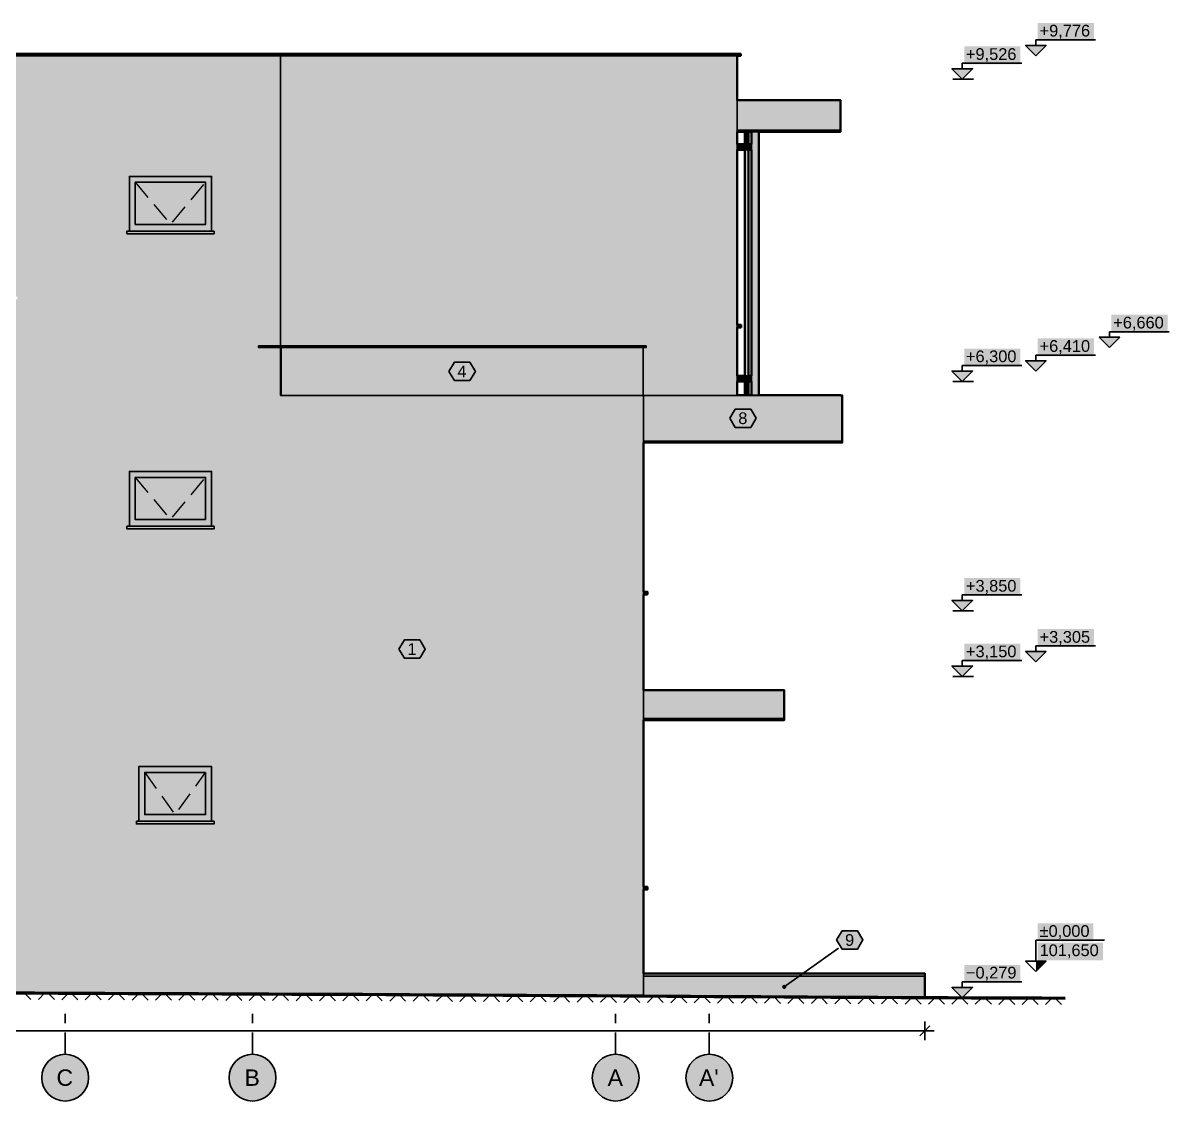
# Model space of a CAD drawing. Header units: metres. Extents: x -12.2 to 14, y -1.4 to 10.1.
# Drawn here: x 1.8 to 14.03, y -1.38 to 10.13 of the extents above; entities that cross this region are included whole.
import ezdxf

# ---------------------------------------------------------------- set-up
doc = ezdxf.new("R2010")
doc.units = ezdxf.units.M
doc.linetypes.add('KRESKOWA', pattern=[5.25, 4.2, -1.05])
doc.linetypes.add('PUNKTOWA', pattern=[10.5, 8.4, -1.05, 0, -1.05])
for name, color, linetype, lineweight in [('A-ELEWACJE', 7, 'Continuous', 35), ('A-KRESKOWANIE', 8, 'Continuous', 18), ('A-MASKA', 7, 'Continuous', 18), ('A-OPISY', 2, 'Continuous', 25), ('A-OSIE', 1, 'PUNKTOWA', 25), ('A-RZEDNE', 1, 'Continuous', 25), ('A-TEREN', 32, 'Continuous', 50), ('A-WYMIARY', 1, 'Continuous', 25)]:
    doc.layers.add(name, color=color, linetype=linetype, lineweight=lineweight)
doc.styles.add('PL_ARIAL', font='arial.ttf')

msp = doc.modelspace()

# ---------------------------------------------------------------- hatches: boundary and pattern name
at = {"layer": 'A-ELEWACJE', "true_color": 0x75787b}
for points in [[(4.577, 9.796), (4.577, 9.776), (-0.698, 9.776), (-0.698, 9.796)], [(4.577, 9.796), (9.463, 9.796), (9.463, 9.776), (4.577, 9.776)], [(3.842, 7.875), (2.913, 7.875), (2.913, 7.904), (3.842, 7.904)], [(9.427, 6.875), (9.427, 6.904), (9.467, 6.904), (9.467, 6.875)], [(8.453, 6.68), (8.453, 6.66), (4.317, 6.66), (4.317, 6.68)], [(3.842, 4.754), (3.842, 4.725), (2.913, 4.725), (2.913, 4.754)], [(8.427, 4.025), (8.427, 4.054), (8.467, 4.054), (8.467, 4.025)], [(3.842, 1.604), (3.842, 1.575), (3.013, 1.575), (3.013, 1.604)], [(8.427, 0.875), (8.427, 0.904), (8.467, 0.904), (8.467, 0.875)]]:
    msp.add_hatch(color=7, dxfattribs=at).paths.add_polyline_path(points)
at = {"layer": 'A-ELEWACJE', "true_color": 0xf5f4f1}
h = msp.add_hatch(color=7, dxfattribs=at)
h.paths.add_polyline_path([(-3.473, 6.15), (-2.272, 6.15), (-0.672, 6.15), (-0.662, 6.15), (-0.662, 6.66), (-0.438, 6.66), (-0.438, 6.68), (-0.662, 6.68), (-0.662, 9.776), (0.028, 9.776), (1.728, 9.776), (2.927, 9.776), (3.828, 9.776), (4.553, 9.776), (4.553, 6.68), (4.317, 6.68), (4.317, 6.66), (4.553, 6.66), (4.553, 6.15), (8.427, 6.15), (8.427, 3), (8.427, -0.26), (8.177, -0.259), (7.927, -0.257), (7.677, -0.256), (7.427, -0.254), (7.177, -0.253), (6.927, -0.251), (6.677, -0.25), (6.427, -0.248), (6.177, -0.247), (5.927, -0.245), (5.677, -0.244), (5.427, -0.243), (5.177, -0.242), (4.927, -0.241), (4.677, -0.24), (4.427, -0.239), (4.177, -0.238), (3.927, -0.237), (3.677, -0.236), (3.427, -0.235), (3.177, -0.234), (2.927, -0.233), (2.677, -0.232), (2.427, -0.231), (2.177, -0.23), (1.927, -0.229), (1.677, -0.228), (1.427, -0.227), (1.177, -0.226), (0.927, -0.225), (0.677, -0.224), (0.427, -0.223), (0.177, -0.222), (-0.072, -0.221), (-0.323, -0.22), (-0.573, -0.219), (-0.823, -0.218), (-1.073, -0.217), (-1.272, -0.216), (-1.272, -0.05), (-1.272, -0.02), (-3.572, -0.02), (-3.572, 2.735), (-1.272, 2.735), (-1.272, 2.75), (-1.272, 3), (-1.272, 3.002), (-3.572, 3.002), (-3.572, 3.85), (-3.547, 3.85), (-3.547, 3.87), (-4.103, 3.87), (-4.162, 3.87), (-4.162, 6.15)])
h.paths.add_polyline_path([(3.816, 5.338), (2.939, 5.338), (2.939, 4.754), (2.913, 4.754), (2.913, 4.725), (3.842, 4.725), (3.842, 4.754), (3.816, 4.754)], flags=0)
h.paths.add_polyline_path([(3.816, 2.188), (3.039, 2.188), (3.039, 1.604), (3.013, 1.604), (3.013, 1.575), (3.842, 1.575), (3.842, 1.604), (3.816, 1.604)], flags=0)
h.paths.add_polyline_path([(-3.461, 5.338), (-3.461, 4.754), (-3.487, 4.754), (-3.487, 4.725), (-2.257, 4.725), (-2.257, 4.754), (-2.284, 4.754), (-2.284, 5.338)], flags=0)
h.paths.add_polyline_path([(-1.935, 2.388), (-3.01, 2.388), (-3.01, 0), (-1.935, 0)], flags=0)
h.paths.add_polyline_path([(-3.461, 2.388), (-3.461, 0), (-3.135, 0), (-3.135, 2.388)], flags=0)
h.paths.add_polyline_path([(3.816, 8.488), (2.939, 8.488), (2.939, 7.904), (2.913, 7.904), (2.913, 7.875), (3.842, 7.875), (3.842, 7.904), (3.816, 7.904)], flags=0)
h.paths.add_polyline_path([(0.04, 8.688), (0.04, 7.204), (0.013, 7.204), (0.013, 7.175), (1.742, 7.175), (1.742, 7.204), (1.716, 7.204), (1.716, 8.688)], flags=0)
for points in [[(4.577, 9.776), (9.427, 9.776), (9.427, 9.302), (9.427, 9.3), (9.427, 6.152), (9.427, 6.15), (8.427, 6.15), (8.422, 6.15), (8.422, 6.66), (8.453, 6.66), (8.453, 6.68), (7.907, 6.68), (7.897, 6.68), (7.772, 6.68), (4.553, 6.68), (4.553, 9.776)], [(9.447, 8.965), (9.427, 8.965), (9.427, 8.98), (9.447, 8.98)], [(9.447, 8.965), (9.447, 8.98), (10.527, 8.98), (10.527, 8.965)], [(8.447, 5.662), (8.447, 5.647), (8.427, 5.647), (8.427, 5.662)], [(8.447, 5.647), (8.447, 5.662), (10.547, 5.662), (10.547, 5.647)], [(8.447, 2.7), (8.447, 2.685), (8.427, 2.685), (8.427, 2.7)], [(9.927, 2.685), (8.447, 2.685), (8.447, 2.7), (9.927, 2.7)]]:
    msp.add_hatch(color=7, dxfattribs=at).paths.add_polyline_path(points)
at = {"layer": 'A-ELEWACJE', "true_color": 0x797d80}
for points in [[(10.527, 9.302), (10.527, 9.3), (9.427, 9.3), (9.427, 9.302)], [(10.527, 6.152), (10.527, 6.15), (9.427, 6.15), (9.427, 6.152)], [(8.427, 3), (8.427, 3.002), (9.927, 3.002), (9.927, 3)]]:
    msp.add_hatch(color=7, dxfattribs=at).paths.add_polyline_path(points)
at = {"layer": 'A-ELEWACJE', "true_color": 0xbab7af}
for points in [[(10.527, 9.3), (10.527, 8.98), (9.447, 8.98), (9.427, 8.98), (9.427, 9.3)], [(8.427, 3), (9.927, 3), (9.927, 2.7), (8.447, 2.7), (8.427, 2.7)]]:
    msp.add_hatch(color=7, dxfattribs=at).paths.add_polyline_path(points)
at = {"layer": 'A-ELEWACJE', "true_color": 0xa37650}
for points in [[(9.547, 8.83), (9.537, 8.83), (9.508, 8.83), (9.508, 8.965), (9.547, 8.965)], [(9.578, 6.3), (9.578, 6.36), (9.578, 8.77), (9.578, 8.83), (9.578, 8.965), (9.658, 8.965), (9.658, 6.152), (9.578, 6.152)], [(9.547, 6.36), (9.537, 6.36), (9.508, 6.36), (9.508, 8.77), (9.537, 8.77), (9.547, 8.77)], [(9.547, 6.152), (9.508, 6.152), (9.508, 6.3), (9.537, 6.3), (9.547, 6.3)]]:
    msp.add_hatch(color=7, dxfattribs=at).paths.add_polyline_path(points)
at = {"layer": 'A-ELEWACJE', "true_color": 0x6b6e70}
for points in [[(9.537, 8.83), (9.537, 8.77), (9.427, 8.77), (9.427, 8.83)], [(9.578, 8.83), (9.578, 8.77), (9.537, 8.77), (9.537, 8.83)], [(9.537, 6.36), (9.537, 6.3), (9.427, 6.3), (9.427, 6.36)], [(9.578, 6.36), (9.578, 6.3), (9.537, 6.3), (9.537, 6.36)]]:
    msp.add_hatch(color=7, dxfattribs=at).paths.add_polyline_path(points)
at = {"layer": 'A-ELEWACJE', "true_color": 0x6a6d70}
h = msp.add_hatch(color=7, dxfattribs=at)
h.paths.add_polyline_path([(2.939, 7.904), (2.939, 8.488), (3.816, 8.488), (3.816, 7.904)])
h.paths.add_polyline_path([(3.002, 7.975), (3.752, 7.975), (3.752, 8.425), (3.002, 8.425)], flags=0)
at = {"layer": 'A-ELEWACJE', "true_color": 0xa9c3cd}
for points in [[(3.752, 7.975), (3.002, 7.975), (3.002, 8.425), (3.752, 8.425)], [(3.752, 4.825), (3.002, 4.825), (3.002, 5.275), (3.752, 5.275)], [(3.752, 1.675), (3.103, 1.675), (3.103, 2.125), (3.752, 2.125)]]:
    msp.add_hatch(color=7, dxfattribs=at).paths.add_polyline_path(points)
at = {"layer": 'A-ELEWACJE', "true_color": 0xbebbb4}
msp.add_hatch(color=7, dxfattribs=at).paths.add_polyline_path([(4.553, 6.66), (4.558, 6.66), (4.558, 6.15), (4.553, 6.15)])
at = {"layer": 'A-ELEWACJE', "true_color": 0x979a9e}
msp.add_hatch(color=7, dxfattribs=at).paths.add_polyline_path([(4.558, 6.15), (4.558, 6.66), (8.415, 6.66), (8.422, 6.66), (8.422, 6.15), (8.415, 6.15)])
at = {"layer": 'A-ELEWACJE', "true_color": 0x7e8183}
msp.add_hatch(color=7, dxfattribs=at).paths.add_polyline_path([(8.427, 5.662), (8.427, 5.93), (8.427, 6.15), (10.547, 6.15), (10.547, 5.662)])
at = {"layer": 'A-ELEWACJE', "true_color": 0x6a6d70}
h = msp.add_hatch(color=7, dxfattribs=at)
h.paths.add_polyline_path([(2.939, 5.338), (3.816, 5.338), (3.816, 4.754), (2.939, 4.754)])
h.paths.add_polyline_path([(3.752, 5.275), (3.002, 5.275), (3.002, 4.825), (3.752, 4.825)], flags=0)
h = msp.add_hatch(color=7, dxfattribs=at)
h.paths.add_polyline_path([(3.816, 2.188), (3.816, 1.604), (3.039, 1.604), (3.039, 2.188)])
h.paths.add_polyline_path([(3.103, 2.125), (3.103, 1.675), (3.752, 1.675), (3.752, 2.125)], flags=0)
at = {"layer": 'A-ELEWACJE', "true_color": 0x786555}
msp.add_hatch(color=7, dxfattribs=at).paths.add_polyline_path([(8.427, -0.05), (8.427, -0.02), (11.427, -0.02), (11.427, -0.05)])
at = {"layer": 'A-ELEWACJE', "true_color": 0x969087}
msp.add_hatch(color=7, dxfattribs=at).paths.add_polyline_path([(8.427, -0.05), (11.427, -0.05), (11.427, -0.277), (11.177, -0.276), (10.927, -0.275), (10.677, -0.274), (10.427, -0.272), (10.177, -0.271), (9.927, -0.269), (9.677, -0.268), (9.427, -0.266), (9.177, -0.265), (8.927, -0.263), (8.677, -0.262), (8.427, -0.26)])
at = {"layer": 'A-MASKA', "true_color": 0xffffff}
for points in [[(12.633, 9.934), (13.234, 9.934), (13.234, 10.126), (12.633, 10.126)], [(11.848, 9.684), (12.448, 9.684), (12.448, 9.876), (11.848, 9.876)], [(13.419, 6.817), (14.02, 6.817), (14.02, 7.01), (13.419, 7.01)], [(12.633, 6.567), (13.234, 6.567), (13.234, 6.76), (12.633, 6.76)], [(11.848, 6.457), (12.448, 6.457), (12.448, 6.65), (11.848, 6.65)], [(11.848, 4.007), (12.448, 4.007), (12.448, 4.2), (11.848, 4.2)], [(12.633, 3.463), (13.234, 3.463), (13.234, 3.655), (12.633, 3.655)], [(11.848, 3.308), (12.448, 3.308), (12.448, 3.5), (11.848, 3.5)], [(12.633, 0.323), (13.228, 0.323), (13.228, 0.515), (12.633, 0.515)], [(12.633, 0.118), (13.33, 0.118), (13.33, 0.31), (12.633, 0.31)], [(11.848, -0.122), (12.448, -0.122), (12.448, 0.071), (11.848, 0.071)]]:
    msp.add_hatch(color=7, dxfattribs=at).paths.add_polyline_path(points)
at = {"layer": 'A-OPISY', "true_color": 0xffffff}
for points in [[(6.349, 6.405), (6.408, 6.503), (6.572, 6.503), (6.631, 6.405), (6.572, 6.308), (6.408, 6.308)], [(9.347, 5.906), (9.405, 6.004), (9.57, 6.004), (9.628, 5.906), (9.57, 5.809), (9.405, 5.809)], [(5.816, 3.442), (5.874, 3.54), (6.038, 3.54), (6.097, 3.442), (6.038, 3.345), (5.874, 3.345)], [(10.487, 0.337), (10.545, 0.434), (10.71, 0.434), (10.768, 0.337), (10.71, 0.239), (10.545, 0.239)]]:
    msp.add_hatch(color=7, dxfattribs=at).paths.add_polyline_path(points)
at = {"layer": 'A-OPISY', "true_color": 0x000000}
msp.add_hatch(color=7, dxfattribs=at).paths.add_polyline_path([(9.95, -0.163), (9.949, -0.158), (9.947, -0.152), (9.943, -0.147), (9.939, -0.144), (9.933, -0.142), (9.927, -0.141), (9.922, -0.142), (9.916, -0.144), (9.912, -0.147), (9.908, -0.152), (9.906, -0.158), (9.905, -0.163), (9.906, -0.169), (9.908, -0.175), (9.912, -0.179), (9.916, -0.183), (9.922, -0.185), (9.927, -0.186), (9.933, -0.185), (9.939, -0.183), (9.943, -0.179), (9.947, -0.175), (9.949, -0.169)])
at = {"layer": 'A-OSIE', "true_color": 0xffffff}
for points in [[(2.503, -1.133), (2.5, -1.1), (2.494, -1.068), (2.483, -1.037), (2.469, -1.008), (2.451, -0.981), (2.429, -0.956), (2.405, -0.934), (2.378, -0.916), (2.348, -0.902), (2.317, -0.891), (2.285, -0.885), (2.253, -0.883), (2.22, -0.885), (2.188, -0.891), (2.157, -0.902), (2.128, -0.916), (2.1, -0.934), (2.076, -0.956), (2.054, -0.981), (2.036, -1.008), (2.022, -1.037), (2.011, -1.068), (2.005, -1.1), (2.003, -1.133), (2.005, -1.165), (2.011, -1.197), (2.022, -1.228), (2.036, -1.258), (2.054, -1.285), (2.076, -1.31), (2.1, -1.331), (2.128, -1.349), (2.157, -1.364), (2.188, -1.374), (2.22, -1.381), (2.253, -1.383), (2.285, -1.381), (2.317, -1.374), (2.348, -1.364), (2.378, -1.349), (2.405, -1.331), (2.429, -1.31), (2.451, -1.285), (2.469, -1.258), (2.483, -1.228), (2.494, -1.197), (2.5, -1.165)], [(4.503, -1.133), (4.5, -1.1), (4.494, -1.068), (4.483, -1.037), (4.469, -1.008), (4.451, -0.981), (4.429, -0.956), (4.405, -0.934), (4.378, -0.916), (4.348, -0.902), (4.317, -0.891), (4.285, -0.885), (4.253, -0.883), (4.22, -0.885), (4.188, -0.891), (4.157, -0.902), (4.128, -0.916), (4.1, -0.934), (4.076, -0.956), (4.054, -0.981), (4.036, -1.008), (4.022, -1.037), (4.011, -1.068), (4.005, -1.1), (4.003, -1.133), (4.005, -1.165), (4.011, -1.197), (4.022, -1.228), (4.036, -1.258), (4.054, -1.285), (4.076, -1.31), (4.1, -1.331), (4.128, -1.349), (4.157, -1.364), (4.188, -1.374), (4.22, -1.381), (4.253, -1.383), (4.285, -1.381), (4.317, -1.374), (4.348, -1.364), (4.378, -1.349), (4.405, -1.331), (4.429, -1.31), (4.451, -1.285), (4.469, -1.258), (4.483, -1.228), (4.494, -1.197), (4.5, -1.165)], [(8.378, -1.133), (8.375, -1.1), (8.369, -1.068), (8.358, -1.037), (8.344, -1.008), (8.326, -0.981), (8.304, -0.956), (8.28, -0.934), (8.253, -0.916), (8.223, -0.902), (8.192, -0.891), (8.16, -0.885), (8.128, -0.883), (8.095, -0.885), (8.063, -0.891), (8.032, -0.902), (8.003, -0.916), (7.975, -0.934), (7.951, -0.956), (7.929, -0.981), (7.911, -1.008), (7.897, -1.037), (7.886, -1.068), (7.88, -1.1), (7.878, -1.133), (7.88, -1.165), (7.886, -1.197), (7.897, -1.228), (7.911, -1.258), (7.929, -1.285), (7.951, -1.31), (7.975, -1.331), (8.003, -1.349), (8.032, -1.364), (8.063, -1.374), (8.095, -1.381), (8.128, -1.383), (8.16, -1.381), (8.192, -1.374), (8.223, -1.364), (8.253, -1.349), (8.28, -1.331), (8.304, -1.31), (8.326, -1.285), (8.344, -1.258), (8.358, -1.228), (8.369, -1.197), (8.375, -1.165)], [(9.378, -1.133), (9.375, -1.1), (9.369, -1.068), (9.358, -1.037), (9.344, -1.008), (9.326, -0.981), (9.304, -0.956), (9.28, -0.934), (9.253, -0.916), (9.223, -0.902), (9.192, -0.891), (9.16, -0.885), (9.128, -0.883), (9.095, -0.885), (9.063, -0.891), (9.032, -0.902), (9.003, -0.916), (8.975, -0.934), (8.951, -0.956), (8.929, -0.981), (8.911, -1.008), (8.897, -1.037), (8.886, -1.068), (8.88, -1.1), (8.878, -1.133), (8.88, -1.165), (8.886, -1.197), (8.897, -1.228), (8.911, -1.258), (8.929, -1.285), (8.951, -1.31), (8.975, -1.331), (9.003, -1.349), (9.032, -1.364), (9.063, -1.374), (9.095, -1.381), (9.128, -1.383), (9.16, -1.381), (9.192, -1.374), (9.223, -1.364), (9.253, -1.349), (9.28, -1.331), (9.304, -1.31), (9.326, -1.285), (9.344, -1.258), (9.358, -1.228), (9.369, -1.197), (9.375, -1.165)]]:
    msp.add_hatch(color=7, dxfattribs=at).paths.add_polyline_path(points)
at = {"layer": 'A-RZEDNE', "true_color": 0x000000}
for points in [[(12.613, 9.776), (12.723, 9.886), (12.503, 9.886)], [(11.828, 9.526), (11.938, 9.636), (11.718, 9.636)], [(13.399, 6.66), (13.509, 6.77), (13.289, 6.77)], [(12.613, 6.41), (12.723, 6.52), (12.503, 6.52)], [(11.828, 6.3), (11.938, 6.41), (11.718, 6.41)], [(11.828, 3.85), (11.938, 3.96), (11.718, 3.96)], [(12.613, 3.305), (12.723, 3.415), (12.503, 3.415)], [(11.828, 3.15), (11.938, 3.26), (11.718, 3.26)], [(12.613, 0), (12.723, 0.11), (12.613, 0.11)], [(11.828, -0.279), (11.938, -0.169), (11.718, -0.169)]]:
    msp.add_hatch(color=7, dxfattribs=at).paths.add_polyline_path(points)

# ---------------------------------------------------------------- linework, layer by layer
at = {"layer": 'A-ELEWACJE', "lineweight": 35, "ltscale": 0.05}
for points in [[(-0.698, 9.796), (4.577, 9.796), (4.577, 9.776), (-0.698, 9.776), (-0.698, 9.796)], [(4.578, 9.796), (9.463, 9.796), (9.463, 9.776), (4.578, 9.776)], [(4.553, 9.776), (4.553, 6.68)], [(9.427, 9.776), (9.427, 9.302)], [(9.427, 9.302), (10.527, 9.302), (10.527, 9.3), (9.427, 9.3), (9.427, 9.302)], [(9.427, 9.3), (9.427, 6.152)], [(10.527, 9.3), (10.527, 8.98)], [(9.447, 8.98), (9.428, 8.98)], [(9.447, 8.965), (9.428, 8.965)], [(10.527, 8.965), (9.447, 8.965), (9.447, 8.98), (10.527, 8.98), (10.527, 8.965)], [(9.508, 8.83), (9.508, 8.965)], [(9.547, 8.965), (9.547, 8.83)], [(9.578, 8.83), (9.578, 8.965)], [(9.658, 8.965), (9.658, 6.152)], [(9.428, 8.83), (9.537, 8.83)], [(9.537, 8.83), (9.578, 8.83), (9.578, 8.77), (9.537, 8.77), (9.537, 8.83)], [(9.537, 8.77), (9.428, 8.77)], [(9.508, 6.36), (9.508, 8.77)], [(9.547, 8.77), (9.547, 6.36)], [(9.578, 6.36), (9.578, 8.77)], [(3.816, 7.904), (3.816, 8.488), (2.939, 8.488), (2.939, 7.904)], [(3.002, 8.425), (3.002, 7.975), (3.752, 7.975), (3.752, 8.425), (3.002, 8.425)], [(3.842, 7.904), (3.842, 7.875), (2.913, 7.875), (2.913, 7.904), (3.842, 7.904)], [(9.428, 6.904), (9.467, 6.904), (9.467, 6.875), (9.428, 6.875)], [(4.317, 6.68), (8.453, 6.68), (8.453, 6.66), (4.317, 6.66), (4.317, 6.68)], [(4.553, 6.66), (4.553, 6.15), (8.427, 6.15), (8.427, 3), (8.427, -0.26)], [(4.558, 6.15), (4.558, 6.66)], [(8.422, 6.66), (8.422, 6.15)], [(9.428, 6.36), (9.537, 6.36)], [(9.537, 6.3), (9.428, 6.3)], [(9.508, 6.152), (9.508, 6.3)], [(9.537, 6.36), (9.578, 6.36), (9.578, 6.3), (9.537, 6.3), (9.537, 6.36)], [(9.547, 6.3), (9.547, 6.152)], [(9.578, 6.152), (9.578, 6.3)], [(8.428, 6.15), (10.547, 6.15), (10.547, 5.662), (8.428, 5.662)], [(9.427, 6.152), (10.527, 6.152), (10.527, 6.15)], [(8.447, 5.647), (8.428, 5.647)], [(10.547, 5.662), (10.547, 5.647), (8.447, 5.647), (8.447, 5.662)], [(3.816, 4.754), (3.816, 5.338), (2.939, 5.338), (2.939, 4.754)], [(3.752, 4.825), (3.752, 5.275), (3.002, 5.275), (3.002, 4.825), (3.752, 4.825)], [(2.913, 4.754), (3.842, 4.754), (3.842, 4.725), (2.913, 4.725), (2.913, 4.754)], [(8.428, 4.054), (8.467, 4.054), (8.467, 4.025), (8.428, 4.025)], [(8.428, 3.002), (9.927, 3.002), (9.927, 3), (8.428, 3)], [(9.927, 3), (9.927, 2.7)], [(8.447, 2.7), (8.428, 2.7)], [(9.927, 2.685), (8.447, 2.685), (8.447, 2.7), (9.927, 2.7), (9.927, 2.685)], [(8.447, 2.685), (8.428, 2.685)], [(3.816, 1.604), (3.816, 2.188), (3.039, 2.188), (3.039, 1.604)], [(3.752, 2.125), (3.103, 2.125), (3.103, 1.675), (3.752, 1.675), (3.752, 2.125)], [(3.013, 1.604), (3.842, 1.604), (3.842, 1.575), (3.013, 1.575), (3.013, 1.604)], [(8.428, 0.904), (8.467, 0.904), (8.467, 0.875), (8.428, 0.875)], [(8.428, -0.02), (11.427, -0.02), (11.427, -0.05), (8.428, -0.05)], [(11.427, -0.05), (11.427, -0.276)]]:
    msp.add_lwpolyline(points, dxfattribs=at)
at = {"layer": 'A-ELEWACJE', "lineweight": 50, "ltscale": 0.05}
for points in [[(-0.698, 9.796), (4.577, 9.796), (8.918, 9.796), (9.463, 9.796), (9.463, 9.776), (9.427, 9.776), (9.427, 9.302), (10.527, 9.302), (10.527, 9.3), (10.527, 8.98), (10.527, 8.965), (9.658, 8.965), (9.658, 6.152), (10.527, 6.152), (10.527, 6.15), (10.547, 6.15), (10.547, 5.662), (10.547, 5.647), (10.527, 5.647), (8.447, 5.647), (8.427, 5.647), (8.427, 5.55), (8.427, 5.538), (8.427, 4.054), (8.467, 4.054), (8.467, 4.025), (8.427, 4.025), (8.427, 3.002), (9.927, 3.002), (9.927, 3), (9.927, 2.7), (9.927, 2.685), (8.447, 2.685), (8.427, 2.685), (8.427, 2.4), (8.427, 2.388), (8.427, 0.904), (8.467, 0.904), (8.467, 0.875), (8.427, 0.875), (8.427, 0), (8.427, -0.02), (11.427, -0.02), (11.427, -0.05), (11.427, -0.276)], [(9.427, 8.888), (9.427, 8.83), (9.508, 8.83), (9.508, 8.965), (9.447, 8.965), (9.427, 8.965), (9.427, 8.9), (9.427, 8.888)], [(9.547, 8.965), (9.547, 8.83), (9.578, 8.83), (9.578, 8.965), (9.547, 8.965)], [(9.467, 6.904), (9.467, 6.875), (9.427, 6.875), (9.427, 6.36), (9.508, 6.36), (9.508, 8.77), (9.427, 8.77), (9.427, 6.904), (9.467, 6.904)], [(9.578, 6.36), (9.578, 8.77), (9.547, 8.77), (9.547, 6.36), (9.578, 6.36)], [(9.508, 6.152), (9.508, 6.3), (9.427, 6.3), (9.427, 6.152), (9.508, 6.152)], [(9.578, 6.152), (9.578, 6.3), (9.547, 6.3), (9.547, 6.152), (9.578, 6.152)]]:
    msp.add_lwpolyline(points, dxfattribs=at)
at = {"layer": 'A-ELEWACJE', "linetype": 'KRESKOWA', "lineweight": 25, "ltscale": 0.05, "flags": 128}
for points in [[(3.002, 8.425), (3.378, 7.975), (3.752, 8.425)], [(3.002, 5.275), (3.378, 4.825), (3.752, 5.275)], [(3.103, 2.125), (3.427, 1.675), (3.752, 2.125)]]:
    msp.add_lwpolyline(points, dxfattribs=at)
at = {"layer": 'A-KRESKOWANIE', "lineweight": 25, "ltscale": 0.05}
for points in [[(1.817, -0.228), (1.888, -0.299)], [(1.967, -0.3), (2.038, -0.229)], [(2.067, -0.229), (2.138, -0.3)], [(2.217, -0.301), (2.288, -0.23)], [(2.317, -0.23), (2.388, -0.301)], [(2.467, -0.302), (2.538, -0.231)], [(2.567, -0.231), (2.638, -0.302)], [(2.717, -0.303), (2.788, -0.232)], [(2.817, -0.232), (2.888, -0.303)], [(2.967, -0.304), (3.038, -0.233)], [(3.067, -0.233), (3.138, -0.304)], [(3.217, -0.305), (3.288, -0.234)], [(3.317, -0.234), (3.388, -0.305)], [(3.467, -0.306), (3.538, -0.235)], [(3.567, -0.235), (3.638, -0.306)], [(3.717, -0.307), (3.788, -0.236)], [(3.817, -0.236), (3.888, -0.307)], [(3.967, -0.308), (4.038, -0.237)], [(4.067, -0.237), (4.138, -0.308)], [(4.217, -0.309), (4.288, -0.238)], [(4.317, -0.238), (4.388, -0.309)], [(4.467, -0.31), (4.538, -0.239)], [(4.567, -0.239), (4.638, -0.31)], [(4.717, -0.311), (4.788, -0.24)], [(4.817, -0.24), (4.888, -0.311)], [(4.967, -0.312), (5.038, -0.241)], [(5.067, -0.241), (5.138, -0.312)], [(5.217, -0.313), (5.288, -0.242)], [(5.317, -0.242), (5.388, -0.313)], [(5.467, -0.314), (5.538, -0.243)], [(5.567, -0.243), (5.638, -0.314)], [(5.717, -0.315), (5.788, -0.244)], [(5.817, -0.245), (5.887, -0.316)], [(5.967, -0.316), (6.038, -0.246)], [(6.067, -0.246), (6.137, -0.317)], [(6.217, -0.318), (6.288, -0.247)], [(6.317, -0.247), (6.387, -0.319)], [(6.467, -0.319), (6.538, -0.249)], [(6.567, -0.249), (6.637, -0.32)], [(6.717, -0.321), (6.788, -0.25)], [(6.817, -0.25), (6.887, -0.322)], [(6.967, -0.322), (7.038, -0.252)], [(7.067, -0.252), (7.137, -0.323)], [(7.217, -0.324), (7.288, -0.253)], [(7.317, -0.253), (7.387, -0.325)], [(7.467, -0.325), (7.538, -0.255)], [(7.567, -0.255), (7.637, -0.326)], [(7.717, -0.327), (7.788, -0.256)], [(7.817, -0.256), (7.887, -0.328)], [(7.967, -0.328), (8.038, -0.258)], [(8.067, -0.258), (8.137, -0.329)], [(8.217, -0.33), (8.288, -0.259)], [(8.317, -0.259), (8.387, -0.331)], [(8.467, -0.331), (8.538, -0.261)], [(8.567, -0.261), (8.637, -0.332)], [(8.717, -0.333), (8.788, -0.262)], [(8.817, -0.262), (8.887, -0.334)], [(8.967, -0.334), (9.038, -0.264)], [(9.067, -0.264), (9.137, -0.335)], [(9.217, -0.336), (9.288, -0.265)], [(9.317, -0.265), (9.387, -0.337)], [(9.467, -0.337), (9.538, -0.267)], [(9.567, -0.267), (9.637, -0.338)], [(9.717, -0.339), (9.788, -0.268)], [(9.817, -0.268), (9.887, -0.34)], [(9.967, -0.34), (10.038, -0.27)], [(10.067, -0.27), (10.137, -0.341)], [(10.217, -0.342), (10.288, -0.271)], [(10.317, -0.271), (10.387, -0.343)], [(10.467, -0.343), (10.538, -0.273)], [(10.567, -0.273), (10.637, -0.344)], [(10.717, -0.345), (10.788, -0.274)], [(10.817, -0.274), (10.888, -0.345)], [(10.967, -0.346), (11.038, -0.275)], [(11.067, -0.275), (11.138, -0.346)], [(11.217, -0.347), (11.288, -0.276)], [(11.317, -0.276), (11.388, -0.347)], [(11.467, -0.348), (11.538, -0.277)], [(11.567, -0.277), (11.638, -0.348)], [(11.717, -0.349), (11.788, -0.278)], [(11.817, -0.278), (11.888, -0.349)], [(11.967, -0.35), (12.038, -0.279)], [(12.067, -0.279), (12.138, -0.35)], [(12.217, -0.351), (12.288, -0.28)], [(12.317, -0.28), (12.388, -0.351)], [(12.467, -0.352), (12.538, -0.281)], [(12.567, -0.281), (12.638, -0.352)], [(12.717, -0.353), (12.788, -0.282)], [(12.817, -0.282), (12.888, -0.353)]]:
    msp.add_lwpolyline(points, dxfattribs=at)
at = {"layer": 'A-OPISY', "lineweight": 35, "ltscale": 0.05}
for points in [[(6.349, 6.405), (6.408, 6.503), (6.572, 6.503), (6.631, 6.405), (6.572, 6.308), (6.408, 6.308)], [(9.347, 5.906), (9.405, 6.004), (9.57, 6.004), (9.628, 5.906), (9.57, 5.809), (9.405, 5.809)], [(5.816, 3.442), (5.874, 3.54), (6.038, 3.54), (6.097, 3.442), (6.038, 3.345), (5.874, 3.345)], [(10.487, 0.337), (10.545, 0.434), (10.71, 0.434), (10.768, 0.337), (10.71, 0.239), (10.545, 0.239)]]:
    msp.add_lwpolyline(points, close=True, dxfattribs=at)
msp.add_lwpolyline([(9.927, -0.163), (10.505, 0.249)], dxfattribs=at)
at = {"layer": 'A-OSIE', "linetype": 'PUNKTOWA', "lineweight": 35, "ltscale": 0.027778, "flags": 128}
for points in [[(2.253, -0.883), (2.253, -0.358)], [(4.253, -0.883), (4.253, -0.358)], [(8.128, -0.883), (8.128, -0.358)], [(9.128, -0.883), (9.128, -0.358)]]:
    msp.add_lwpolyline(points, dxfattribs=at)
at = {"layer": 'A-OSIE', "linetype": 'Continuous', "lineweight": 35, "ltscale": 0.05}
for centre in [(2.253, -1.133), (4.253, -1.133), (8.128, -1.133), (9.128, -1.133)]:
    msp.add_circle(centre, 0.25, dxfattribs=at)
at = {"layer": 'A-RZEDNE', "lineweight": 35, "ltscale": 0.05}
for points in [[(12.613, 9.886), (12.613, 9.946)], [(12.613, 9.946), (13.249, 9.946)], [(11.828, 9.636), (11.828, 9.696)], [(11.828, 9.696), (12.463, 9.696)], [(11.728, 9.526), (11.947, 9.526)], [(13.399, 6.77), (13.399, 6.83)], [(13.399, 6.83), (14.035, 6.83)], [(12.613, 6.52), (12.613, 6.58)], [(12.613, 6.58), (13.249, 6.58)], [(11.828, 6.41), (11.828, 6.47)], [(11.828, 6.47), (12.463, 6.47)], [(11.728, 6.3), (11.947, 6.3)], [(11.828, 3.96), (11.828, 4.02)], [(11.828, 4.02), (12.463, 4.02)], [(11.728, 3.85), (11.947, 3.85)], [(12.613, 3.415), (12.613, 3.475)], [(12.613, 3.475), (13.249, 3.475)], [(11.828, 3.26), (11.828, 3.32)], [(11.828, 3.32), (12.463, 3.32)], [(11.728, 3.15), (11.947, 3.15)], [(12.613, 0.11), (12.613, 0.335)], [(12.613, 0.335), (13.345, 0.335)], [(11.828, -0.169), (11.828, -0.109)], [(11.828, -0.109), (12.463, -0.109)], [(11.728, -0.279), (11.947, -0.279)]]:
    msp.add_lwpolyline(points, dxfattribs=at)
for points in [[(12.613, 9.776), (12.723, 9.886), (12.503, 9.886)], [(11.828, 9.526), (11.938, 9.636), (11.718, 9.636)], [(13.399, 6.66), (13.509, 6.77), (13.289, 6.77)], [(12.613, 6.41), (12.723, 6.52), (12.503, 6.52)], [(11.828, 6.3), (11.938, 6.41), (11.718, 6.41)], [(11.828, 3.85), (11.938, 3.96), (11.718, 3.96)], [(12.613, 3.305), (12.723, 3.415), (12.503, 3.415)], [(11.828, 3.15), (11.938, 3.26), (11.718, 3.26)], [(12.613, 0), (12.723, 0.11), (12.503, 0.11)], [(11.828, -0.279), (11.938, -0.169), (11.718, -0.169)]]:
    msp.add_lwpolyline(points, close=True, dxfattribs=at)
at = {"layer": 'A-TEREN', "lineweight": 140, "ltscale": 0.05}
msp.add_lwpolyline([(1.677, -0.228), (1.927, -0.229), (2.177, -0.23), (2.427, -0.231), (2.677, -0.232), (2.927, -0.233), (3.177, -0.234), (3.427, -0.235), (3.677, -0.236), (3.927, -0.237), (4.177, -0.238), (4.427, -0.239), (4.677, -0.24), (4.927, -0.241), (5.177, -0.242), (5.427, -0.243), (5.677, -0.244), (5.927, -0.245), (6.177, -0.247), (6.427, -0.248), (6.677, -0.25), (6.927, -0.251), (7.177, -0.253), (7.427, -0.254), (7.677, -0.256), (7.927, -0.257), (8.177, -0.259), (8.427, -0.26), (8.677, -0.262), (8.927, -0.263), (9.177, -0.265), (9.427, -0.266), (9.677, -0.268), (9.927, -0.269), (10.177, -0.271), (10.427, -0.272), (10.677, -0.274), (10.927, -0.275), (11.177, -0.276), (11.427, -0.277), (11.677, -0.278), (11.927, -0.279), (12.177, -0.28), (12.427, -0.281), (12.677, -0.282), (12.927, -0.283)], dxfattribs=at)
at = {"layer": 'A-WYMIARY', "lineweight": 35, "ltscale": 0.05}
for points in [[(11.374, -0.686), (11.481, -0.58)], [(11.427, -0.533), (11.427, -0.733)], [(-10.672, -0.633), (11.527, -0.633)]]:
    msp.add_lwpolyline(points, dxfattribs=at)

# ---------------------------------------------------------------- texts
at = {"layer": 'A-OPISY', "style": 'PL_ARIAL'}
for s, p in [('4', (6.439, 6.343)), ('8', (9.437, 5.844)), ('1', (5.906, 3.38)), ('9', (10.577, 0.274))]:
    msp.add_text(s, height=0.125, dxfattribs=at).set_placement(p)
at = {"layer": 'A-OSIE', "style": 'PL_ARIAL'}
for s, p in [('C', (2.161, -1.22)), ('B', (4.168, -1.22)), ('A', (8.043, -1.22)), ("A'", (9.018, -1.22))]:
    msp.add_text(s, height=0.175, dxfattribs=at).set_placement(p)
at = {"layer": 'A-RZEDNE', "style": 'PL_ARIAL'}
for s, p in [('+9,776', (12.653, 9.981)), ('+9,526', (11.867, 9.731)), ('+6,660', (13.439, 6.865)), ('+6,410', (12.653, 6.615)), ('+6,300', (11.867, 6.505)), ('+3,850', (11.867, 4.055)), ('+3,305', (12.653, 3.51)), ('+3,150', (11.867, 3.355)), ('±0,000', (12.653, 0.37)), ('101,650', (12.653, 0.165)), ('−0,279', (11.867, -0.074))]:
    msp.add_text(s, height=0.125, dxfattribs=at).set_placement(p)

doc.saveas('drawing.dxf')
